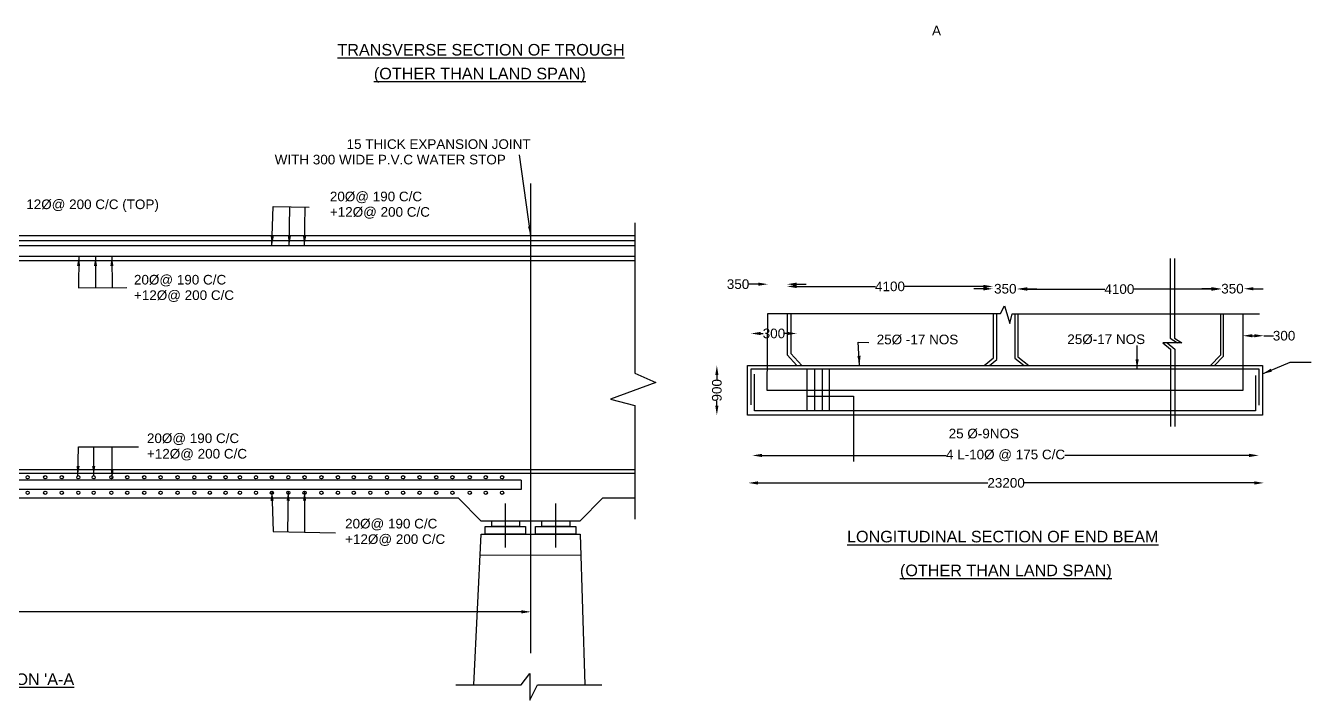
# Model space of a CAD drawing. Header units: millimetres. Extents: x 1802285 to 1820054, y 5576216 to 5591887.
# Drawn here: x 1806522 to 1813191, y 5584422 to 5587921 of the extents above; entities that cross this region are included whole.
import ezdxf

# ---------------------------------------------------------------- set-up
doc = ezdxf.new("R2010")
doc.units = ezdxf.units.MM
doc.header["$MEASUREMENT"] = 0
for name, color, linetype in [('DIMENSION', 7, 'Continuous'), ('DRAWING', 2, 'Continuous'), ('TEXT', 7, 'Continuous')]:
    doc.layers.add(name, color=color, linetype=linetype)
doc.styles.get("Standard").update_dxf_attribs({"font": 'arial.ttf', "height": 50})
doc.dimstyles.get("Standard").update_dxf_attribs({"dimtxt": 50, "dimasz": 50, "dimexe": 0.18, "dimexo": 0.0625, "dimgap": 0.09, "dimtad": 0, "dimdec": 0, "dimzin": 0, "dimdsep": 46, "dimtxsty": 'Standard', "dimcen": 0.09, "dimse1": 1, "dimse2": 1, "dimadec": 0, "dimazin": 0, "dimtfac": 1, "dimtdec": 0, "dimtofl": 0, "dimtmove": 0, "dimatfit": 3, "dimfxl": 1, "dimtolj": 1, "dimtzin": 0, "dimarcsym": 0})

# ---------------------------------------------------------------- blocks, each defined once
blk = doc.blocks.new('*D75')
at = {"layer": 'Defpoints', "color": 0, "transparency": 16777216}
for p in [(1803522.2, 5584880.7), (1803522.2, 5584880.7), (1809142.5, 5584880.7)]:
    blk.add_point(p, dxfattribs=at)
at = {"layer": 'DIMENSION', "color": 0, "lineweight": -2, "transparency": 16777216}
for p, q in [((1803572.2, 5584880.7), (1806240.6, 5584880.7)), ((1809092.5, 5584880.7), (1806424.1, 5584880.7))]:
    blk.add_line(p, q, dxfattribs=at)
at = {"layer": 'DIMENSION', "color": 0, "transparency": 16777216}
for points in [[(1803572.2, 5584889), (1803572.2, 5584872.3), (1803522.2, 5584880.7)], [(1809092.5, 5584889), (1809092.5, 5584872.3), (1809142.5, 5584880.7)]]:
    blk.add_solid(points, dxfattribs=at)
at = {"layer": 'DIMENSION', "color": 0, "transparency": 16777216, "insert": (1806332.3, 5584880.7), "char_height": 50, "attachment_point": 5}
blk.add_mtext('\\A1;18000', dxfattribs=at)
blk = doc.blocks.new('*D76')
at = {"layer": 'Defpoints', "color": 0, "transparency": 16777216}
for p in [(1810266, 5586158.7), (1810107.3, 5585901), (1810266, 5585901)]:
    blk.add_point(p, dxfattribs=at)
at = {"layer": 'DIMENSION', "color": 0, "lineweight": -2, "transparency": 16777216}
for p, q in [((1810107.3, 5586108.7), (1810107.3, 5586085.1)), ((1810107.3, 5585951), (1810107.3, 5585974.6))]:
    blk.add_line(p, q, dxfattribs=at)
at = {"layer": 'DIMENSION', "color": 0, "transparency": 16777216}
for points in [[(1810099, 5586108.7), (1810115.7, 5586108.7), (1810107.3, 5586158.7)], [(1810099, 5585951), (1810115.7, 5585951), (1810107.3, 5585901)]]:
    blk.add_solid(points, dxfattribs=at)
at = {"layer": 'DIMENSION', "color": 0, "transparency": 16777216, "insert": (1810107.3, 5586029.9), "char_height": 50, "attachment_point": 5, "rotation": 90}
blk.add_mtext('\\A1;900', dxfattribs=at)
blk = doc.blocks.new('*D77')
at = {"layer": 'Defpoints', "color": 0, "transparency": 16777216}
for p in [(1810284.6, 5586324.7), (1810284.6, 5586158.7), (1810522.2, 5586158.7)]:
    blk.add_point(p, dxfattribs=at)
at = {"layer": 'DIMENSION', "color": 0, "lineweight": -2, "transparency": 16777216}
for p, q in [((1810334.6, 5586324.7), (1810348.1, 5586324.7)), ((1810472.2, 5586324.7), (1810458.6, 5586324.7))]:
    blk.add_line(p, q, dxfattribs=at)
at = {"layer": 'DIMENSION', "color": 0, "transparency": 16777216}
for points in [[(1810334.6, 5586333), (1810334.6, 5586316.3), (1810284.6, 5586324.7)], [(1810472.2, 5586333), (1810472.2, 5586316.3), (1810522.2, 5586324.7)]]:
    blk.add_solid(points, dxfattribs=at)
at = {"layer": 'DIMENSION', "color": 0, "transparency": 16777216, "insert": (1810403.4, 5586324.7), "char_height": 50, "attachment_point": 5}
blk.add_mtext('\\A1;300', dxfattribs=at)
blk = doc.blocks.new('*D78')
at = {"layer": 'Defpoints', "color": 0, "transparency": 16777216}
for p in [(1810372.4, 5586580.4), (1810372.4, 5586429.2), (1810471.3, 5586428.1)]:
    blk.add_point(p, dxfattribs=at)
at = {"layer": 'DIMENSION', "color": 0, "lineweight": -2, "transparency": 16777216}
for p, q in [((1810322.4, 5586580.4), (1810272.4, 5586580.4)), ((1810521.3, 5586580.4), (1810571.3, 5586580.4))]:
    blk.add_line(p, q, dxfattribs=at)
at = {"layer": 'DIMENSION', "color": 0, "transparency": 16777216}
for points in [[(1810322.4, 5586588.7), (1810322.4, 5586572.1), (1810372.4, 5586580.4)], [(1810521.3, 5586588.7), (1810521.3, 5586572.1), (1810471.3, 5586580.4)]]:
    blk.add_solid(points, dxfattribs=at)
at = {"layer": 'DIMENSION', "color": 0, "transparency": 16777216, "insert": (1810217.2, 5586580.4), "char_height": 50, "attachment_point": 5}
blk.add_mtext('\\A1;350', dxfattribs=at)
blk = doc.blocks.new('*D79')
at = {"layer": 'Defpoints', "color": 0, "transparency": 16777216}
for p in [(1810471.3, 5586580.4), (1811539.7, 5586568.8), (1811539.7, 5586566.8)]:
    blk.add_point(p, dxfattribs=at)
at = {"layer": 'DIMENSION', "color": 0, "lineweight": -2, "transparency": 16777216}
for p, q in [((1810521.3, 5586568.8), (1810929.8, 5586568.8)), ((1811489.7, 5586568.8), (1811081.2, 5586568.8))]:
    blk.add_line(p, q, dxfattribs=at)
at = {"layer": 'DIMENSION', "color": 0, "transparency": 16777216}
for points in [[(1810521.3, 5586577.2), (1810521.3, 5586560.5), (1810471.3, 5586568.8)], [(1811489.7, 5586577.2), (1811489.7, 5586560.5), (1811539.7, 5586568.8)]]:
    blk.add_solid(points, dxfattribs=at)
at = {"layer": 'DIMENSION', "color": 0, "transparency": 16777216, "insert": (1811005.5, 5586568.8), "char_height": 50, "attachment_point": 5}
blk.add_mtext('\\A1;4100', dxfattribs=at)
blk = doc.blocks.new('*D80')
at = {"layer": 'Defpoints', "color": 0, "transparency": 16777216}
for p in [(1811539.7, 5586566.8), (1811667.7, 5586560.6), (1811667.7, 5586556.5)]:
    blk.add_point(p, dxfattribs=at)
at = {"layer": 'DIMENSION', "color": 0, "lineweight": -2, "transparency": 16777216}
for p, q in [((1811489.7, 5586556.5), (1811439.7, 5586556.5)), ((1811717.7, 5586556.5), (1811767.7, 5586556.5))]:
    blk.add_line(p, q, dxfattribs=at)
at = {"layer": 'DIMENSION', "color": 0, "transparency": 16777216}
for points in [[(1811489.7, 5586564.8), (1811489.7, 5586548.1), (1811539.7, 5586556.5)], [(1811717.7, 5586564.8), (1811717.7, 5586548.1), (1811667.7, 5586556.5)]]:
    blk.add_solid(points, dxfattribs=at)
at = {"layer": 'DIMENSION', "color": 0, "transparency": 16777216, "insert": (1811603.7, 5586556.5), "char_height": 50, "attachment_point": 5}
blk.add_mtext('\\A1;350', dxfattribs=at)
blk = doc.blocks.new('*D81')
at = {"layer": 'Defpoints', "color": 0, "transparency": 16777216}
for p in [(1811667.7, 5586556.5), (1812723.4, 5586554.8), (1812723.4, 5586554.8)]:
    blk.add_point(p, dxfattribs=at)
at = {"layer": 'DIMENSION', "color": 0, "lineweight": -2, "transparency": 16777216}
for p, q in [((1811717.7, 5586554.8), (1812119.8, 5586554.8)), ((1812673.4, 5586554.8), (1812271.2, 5586554.8))]:
    blk.add_line(p, q, dxfattribs=at)
at = {"layer": 'DIMENSION', "color": 0, "transparency": 16777216}
for points in [[(1811717.7, 5586563.2), (1811717.7, 5586546.5), (1811667.7, 5586554.8)], [(1812673.4, 5586563.2), (1812673.4, 5586546.5), (1812723.4, 5586554.8)]]:
    blk.add_solid(points, dxfattribs=at)
at = {"layer": 'DIMENSION', "color": 0, "transparency": 16777216, "insert": (1812195.5, 5586554.8), "char_height": 50, "attachment_point": 5}
blk.add_mtext('\\A1;4100', dxfattribs=at)
blk = doc.blocks.new('*D82')
at = {"layer": 'Defpoints', "color": 0, "transparency": 16777216}
for p in [(1812723.4, 5586554.8), (1812841, 5586558.9), (1812841, 5586556.9)]:
    blk.add_point(p, dxfattribs=at)
at = {"layer": 'DIMENSION', "color": 0, "lineweight": -2, "transparency": 16777216}
for p, q in [((1812673.4, 5586556.9), (1812623.4, 5586556.9)), ((1812891, 5586556.9), (1812941, 5586556.9))]:
    blk.add_line(p, q, dxfattribs=at)
at = {"layer": 'DIMENSION', "color": 0, "transparency": 16777216}
for points in [[(1812673.4, 5586565.2), (1812673.4, 5586548.5), (1812723.4, 5586556.9)], [(1812891, 5586565.2), (1812891, 5586548.5), (1812841, 5586556.9)]]:
    blk.add_solid(points, dxfattribs=at)
at = {"layer": 'DIMENSION', "color": 0, "transparency": 16777216, "insert": (1812782.2, 5586556.9), "char_height": 50, "attachment_point": 5}
blk.add_mtext('\\A1;350', dxfattribs=at)
blk = doc.blocks.new('*D83')
at = {"layer": 'Defpoints', "color": 0, "transparency": 16777216}
for p in [(1812836, 5586321), (1812944.8, 5586316.1), (1812944.8, 5586312.9)]:
    blk.add_point(p, dxfattribs=at)
at = {"layer": 'DIMENSION', "color": 0, "lineweight": -2, "transparency": 16777216}
for p, q in [((1812886, 5586312.9), (1812894.8, 5586312.9)), ((1812944.8, 5586312.9), (1812994.8, 5586312.9))]:
    blk.add_line(p, q, dxfattribs=at)
at = {"layer": 'DIMENSION', "color": 0, "transparency": 16777216}
for points in [[(1812886, 5586321.2), (1812886, 5586304.5), (1812836, 5586312.9)], [(1812894.8, 5586321.2), (1812894.8, 5586304.5), (1812944.8, 5586312.9)]]:
    blk.add_solid(points, dxfattribs=at)
at = {"layer": 'DIMENSION', "color": 0, "transparency": 16777216, "insert": (1813050, 5586312.9), "char_height": 50, "attachment_point": 5}
blk.add_mtext('\\A1;300', dxfattribs=at)
blk = doc.blocks.new('*D84')
at = {"layer": 'Defpoints', "color": 0, "transparency": 16777216}
for p in [(1810291, 5585692.1), (1810291, 5585680.5), (1812918.8, 5585665.9)]:
    blk.add_point(p, dxfattribs=at)
at = {"layer": 'DIMENSION', "color": 0, "lineweight": -2, "transparency": 16777216}
for p, q in [((1810341, 5585692.1), (1811297.5, 5585692.1)), ((1812868.8, 5585692.1), (1811912.4, 5585692.1))]:
    blk.add_line(p, q, dxfattribs=at)
at = {"layer": 'DIMENSION', "color": 0, "transparency": 16777216}
for points in [[(1810341, 5585700.4), (1810341, 5585683.8), (1810291, 5585692.1)], [(1812868.8, 5585700.4), (1812868.8, 5585683.8), (1812918.8, 5585692.1)]]:
    blk.add_solid(points, dxfattribs=at)
at = {"layer": 'DIMENSION', "color": 0, "transparency": 16777216, "insert": (1811604.9, 5585692.1), "char_height": 50, "attachment_point": 5}
blk.add_mtext('\\A1;4 L-10Ø @ 175 C/C', dxfattribs=at)
blk = doc.blocks.new('*D85')
at = {"layer": 'Defpoints', "color": 0, "transparency": 16777216}
for p in [(1810270.6, 5585549.4), (1810270.6, 5585534.8), (1812945.1, 5585540.6)]:
    blk.add_point(p, dxfattribs=at)
at = {"layer": 'DIMENSION', "color": 0, "lineweight": -2, "transparency": 16777216}
for p, q in [((1810320.6, 5585549.4), (1811513.3, 5585549.4)), ((1812895.1, 5585549.4), (1811702.3, 5585549.4))]:
    blk.add_line(p, q, dxfattribs=at)
at = {"layer": 'DIMENSION', "color": 0, "transparency": 16777216}
for points in [[(1810320.6, 5585557.7), (1810320.6, 5585541), (1810270.6, 5585549.4)], [(1812895.1, 5585557.7), (1812895.1, 5585541), (1812945.1, 5585549.4)]]:
    blk.add_solid(points, dxfattribs=at)
at = {"layer": 'DIMENSION', "color": 0, "transparency": 16777216, "insert": (1811607.8, 5585549.4), "char_height": 50, "attachment_point": 5}
blk.add_mtext('\\A1;23200', dxfattribs=at)

msp = doc.modelspace()

# ---------------------------------------------------------------- linework, layer by layer
at = {"layer": 'DRAWING', "color": 0}
for points in [[(1809142.5, 5584666.9), (1809142.5, 5587102.3)], [(1809682.3, 5586898.8), (1809682.3, 5586118), (1809790.6, 5586070.8), (1809555.8, 5585984.1), (1809682.3, 5585951.8), (1809682.3, 5585361.8)], [(1809682.3, 5586830.5), (1802955.9, 5586830.5)], [(1809682.3, 5586805.9), (1802955.9, 5586805.9)], [(1809682.3, 5586779.7), (1802955.9, 5586779.7)], [(1809682.3, 5586724.1), (1802955.9, 5586724.1)], [(1809682.3, 5586701.7), (1802955.9, 5586701.7)], [(1812459, 5586713.4), (1812459, 5586300.6), (1812496.7, 5586276.2), (1812420.7, 5586276.2), (1812461, 5586243.2), (1812461, 5585842.7)], [(1812481.9, 5586713.4), (1812481.9, 5586300.6), (1812519.5, 5586276.2), (1812443.6, 5586276.2), (1812483.9, 5586243.2), (1812483.9, 5585842.7)], [(1810372.4, 5586428.1), (1811578.4, 5586428.1), (1811599.3, 5586468.7), (1811626.4, 5586376.5), (1811638.8, 5586427.3), (1812922.2, 5586427.3)], [(1812836, 5586427.3), (1812836, 5586028.1), (1810368, 5586028.1), (1810372.4, 5586428.1)], [(1810471.3, 5586428.1), (1810471.3, 5586213.3), (1810522.2, 5586158.7)], [(1810490.7, 5586428.1), (1810490.7, 5586221), (1810548.8, 5586158.7)], [(1811494.5, 5586158.7), (1811543.3, 5586197.6), (1811543.3, 5586428.1)], [(1811521, 5586158.7), (1811559.8, 5586189.6), (1811559.8, 5586428.1)], [(1811653.8, 5586427.3), (1811653.8, 5586197.3), (1811701.2, 5586158.7)], [(1811668.9, 5586427.3), (1811668.9, 5586204.4), (1811725, 5586158.7)], [(1812719.4, 5586427.3), (1812719.4, 5586211.9), (1812668.1, 5586158.7)], [(1812734.5, 5586427.3), (1812734.5, 5586205.8), (1812689.1, 5586158.7)], [(1810284.6, 5585955.3), (1810284.6, 5586141), (1812919.2, 5586141), (1812919.2, 5585953.3)], [(1810573.4, 5586141), (1810573.4, 5585923.6)], [(1810613.1, 5586141), (1810613.1, 5585923.6)], [(1810652.9, 5586141), (1810652.9, 5585923.6)], [(1810690.3, 5586141), (1810690.3, 5585923.6)], [(1812901.7, 5586106.4), (1812901.7, 5585923.6), (1810303.1, 5585923.6), (1810303.1, 5586114.1)], [(1810573.4, 5585999.9), (1810815.5, 5585999.9), (1810815.5, 5585661)], [(1809682.3, 5585616.7), (1802955.9, 5585616.7)], [(1809682.3, 5585598.1), (1802955.9, 5585598.1)], [(1809091.3, 5585564.2), (1803568.2, 5585564.2)], [(1809091.3, 5585564.2), (1809091.3, 5585515.9)], [(1809091.3, 5585515.9), (1803568.2, 5585515.9)], [(1808767.5, 5585470.6), (1803895.3, 5585470.6)], [(1808767.5, 5585470.6), (1808882.5, 5585352.9), (1809398.3, 5585352.9), (1809514.8, 5585470.6)], [(1809682.3, 5585470.6), (1809514.8, 5585470.6)], [(1809011.4, 5585214.2), (1809011.4, 5585442)], [(1809271.8, 5585214.2), (1809271.8, 5585442)], [(1808845.7, 5584502.5), (1808885.2, 5585284.1), (1809398.7, 5585284.1), (1809422.9, 5584501.2)], [(1808879.8, 5585176.2), (1809402.1, 5585174.8)], [(1808752.5, 5584502.5), (1809092.2, 5584502.5), (1809136.3, 5584561.3), (1809136.3, 5584421.8), (1809176.4, 5584501.2), (1809511.2, 5584501.2)]]:
    msp.add_lwpolyline(points, dxfattribs=at)
for points in [[(1810266, 5586158.7), (1812937.8, 5586158.7), (1812937.8, 5585901), (1810266, 5585901)], [(1808939.1, 5585352.9), (1809083.7, 5585352.9), (1809083.7, 5585323.4), (1808939.1, 5585323.4)], [(1809199.5, 5585352.9), (1809344.1, 5585352.9), (1809344.1, 5585323.4), (1809199.5, 5585323.4)], [(1808905.5, 5585323.4), (1809114.7, 5585323.4), (1809114.7, 5585284.1), (1808905.5, 5585284.1)], [(1809165.9, 5585323.4), (1809375.1, 5585323.4), (1809375.1, 5585284.1), (1809165.9, 5585284.1)]]:
    msp.add_lwpolyline(points, close=True, dxfattribs=at)
for centre in [(1806531.6, 5585579.1), (1806622.8, 5585579.1), (1806708.8, 5585579.1), (1806794.6, 5585579.1), (1806874.3, 5585579.1), (1806965.9, 5585579.1), (1807048.4, 5585579.1), (1807136.6, 5585579.1), (1807221.4, 5585579.1), (1807309.6, 5585579.1), (1807396.3, 5585579.1), (1807476.9, 5585579.1), (1807558.3, 5585579.1), (1807633.1, 5585579.1), (1807716.2, 5585579.1), (1807798.5, 5585579.1), (1807884.1, 5585579.1), (1807968.5, 5585579.1), (1808055.8, 5585579.1), (1808141.5, 5585579.1), (1808223.7, 5585579.1), (1808309.4, 5585579.1), (1808396.2, 5585579.1), (1808479.3, 5585579.1), (1808564.9, 5585579.1), (1808651.4, 5585579.1), (1808735.4, 5585579.1), (1808825.5, 5585579.1), (1808908.5, 5585579.1), (1808993, 5585579.1), (1806531.6, 5585498.2), (1806622.8, 5585498.2), (1806708.8, 5585498.2), (1806794.6, 5585498.2), (1806874.3, 5585498.2), (1806965.9, 5585498.2), (1807048.4, 5585498.2), (1807136.6, 5585498.2), (1807221.4, 5585498.2), (1807309.6, 5585498.2), (1807396.3, 5585498.2), (1807476.9, 5585498.2), (1807558.3, 5585498.2), (1807633.1, 5585498.2), (1807716.2, 5585498.2), (1807798.5, 5585498.2), (1807884.1, 5585498.2), (1807968.5, 5585498.2), (1808055.8, 5585498.2), (1808141.5, 5585498.2), (1808223.7, 5585498.2), (1808309.4, 5585498.2), (1808396.2, 5585498.2), (1808479.3, 5585498.2), (1808564.9, 5585498.2), (1808651.4, 5585498.2), (1808735.4, 5585498.2), (1808825.5, 5585498.2), (1808908.5, 5585498.2), (1808993, 5585498.2)]:
    msp.add_circle(centre, 8.4, dxfattribs=at)

# ---------------------------------------------------------------- texts
at = {"layer": 'TEXT', "color": 0}
for s, height, p in [('A', 50, (1811223.7, 5587871.4)), ('%%UTRANSVERSE SECTION OF TROUGH', 60, (1808138.9, 5587766.7)), ('%%U(OTHER THAN LAND SPAN)', 60, (1808328.1, 5587643.2)), ('15 THICK EXPANSION JOINT ', 50, (1808186.3, 5587282.2)), ('WITH 300 WIDE P.V.C WATER STOP', 50, (1807813.3, 5587201.9)), ('20Ø@ 190 C/C', 50, (1808099.6, 5587010.6)), ('12Ø@ 200 C/C (TOP)', 50, (1806524.6, 5586969.9)), ('+12Ø@ 200 C/C', 50, (1808099.6, 5586930.3)), ('20Ø@ 190 C/C', 50, (1807083.3, 5586578.7)), ('+12Ø@ 200 C/C', 50, (1807083.3, 5586498.4)), ('25Ø -17 NOS', 50, (1810936.6, 5586268.7)), ('25Ø-17 NOS', 50, (1811925.4, 5586269.9)), ('20Ø@ 190 C/C', 50, (1807150.6, 5585756.2)), ('25 Ø-9NOS', 50, (1811309.9, 5585780.6)), ('+12Ø@ 200 C/C', 50, (1807150.6, 5585675.9)), ('20Ø@ 190 C/C', 50, (1808178.7, 5585313.2)), ('+12Ø@ 200 C/C', 50, (1808178.7, 5585232.8)), ('%%ULONGITUDINAL SECTION OF END BEAM', 60, (1810782.5, 5585241.1)), ('%%U(OTHER THAN LAND SPAN)', 60, (1811057.3, 5585065.7)), ("%%ULONGITUDINAL SECTION 'A-A", 60, (1805579, 5584501.2))]:
    msp.add_text(s, height=height, dxfattribs=at).set_placement(p)

# ---------------------------------------------------------------- dimensions: what is measured, and where the dimension line sits
at = {"layer": 'DIMENSION', "color": 0}
for base, p1, p2, text, picture, middle in [((1810372.4, 5586580.4), (1810471.3, 5586428.1), (1810372.4, 5586429.2), '350', '*D78', (1810217.2, 5586580.4)), ((1811539.7, 5586568.8), (1810471.3, 5586580.4), (1811539.7, 5586566.8), '4100', '*D79', (1811005.5, 5586568.8)), ((1811667.7, 5586556.5), (1811539.7, 5586566.8), (1811667.7, 5586560.6), '350', '*D80', (1811603.7, 5586556.5)), ((1812723.4, 5586554.8), (1811667.7, 5586556.5), (1812723.4, 5586554.8), '4100', '*D81', (1812195.5, 5586554.8)), ((1812841, 5586556.9), (1812723.4, 5586554.8), (1812841, 5586558.9), '350', '*D82', (1812782.2, 5586556.9)), ((1810284.6, 5586324.7), (1810522.2, 5586158.7), (1810284.6, 5586158.7), '300', '*D77', (1810403.4, 5586324.7)), ((1812944.8, 5586312.9), (1812836, 5586321), (1812944.8, 5586316.1), '300', '*D83', (1813050, 5586312.9)), ((1810291, 5585692.1), (1812918.8, 5585665.9), (1810291, 5585680.5), '4 L-10Ø @ 175 C/C', '*D84', (1811604.9, 5585692.1)), ((1810270.6, 5585549.4), (1812945.1, 5585540.6), (1810270.6, 5585534.8), '23200', '*D85', (1811607.8, 5585549.4)), ((1803522.2, 5584880.7), (1809142.5, 5584880.7), (1803522.2, 5584880.7), '18000', '*D75', (1806332.3, 5584880.7))]:
    dim = msp.add_linear_dim(base=base, p1=p1, p2=p2, text=text, dimstyle='Standard', dxfattribs=at)
    dim.commit()
    dim.dimension.update_dxf_attribs({"geometry": picture, "text_midpoint": middle})
dim = msp.add_linear_dim(base=(1810107.3, 5585901), p1=(1810266, 5586158.7), p2=(1810266, 5585901), angle=90, text='900', dimstyle='Standard', dxfattribs=at)
dim.commit()
dim.dimension.update_dxf_attribs({"geometry": '*D76', "text_midpoint": (1810107.3, 5586029.9)})

# ---------------------------------------------------------------- leaders
for points in [[(1809142.5, 5586830.5), (1809082.6, 5587252)], [(1807799.4, 5586779.7), (1807805.2, 5586983.8), (1807993, 5586980.1)], [(1807888.5, 5586779.7), (1807892.5, 5586982.1)], [(1807967.4, 5586779.7), (1807971.4, 5586980.5)], [(1806796.7, 5586724.1), (1806794.8, 5586560.9), (1807046.2, 5586562.7)], [(1806883.5, 5586724.1), (1806884.6, 5586561.6)], [(1806968.4, 5586724.1), (1806969.6, 5586562.2)], [(1810847.3, 5586158.7), (1810841, 5586280.1), (1810895.4, 5586278)], [(1812287.2, 5586141), (1812288.2, 5586262.8)], [(1812937.8, 5586115), (1813082.4, 5586176.2), (1813191.1, 5586176.7)], [(1806792, 5585587.1), (1806796.2, 5585736.2), (1807107.5, 5585736.2)], [(1806874.3, 5585587.5), (1806874.3, 5585736.2)], [(1806970.2, 5585571.8), (1806970.2, 5585736.2)], [(1807798.5, 5585506.6), (1807805.5, 5585296.7), (1808129, 5585290.8)], [(1807884.1, 5585506.6), (1807880.3, 5585295.3)], [(1807968.5, 5585506.6), (1807967.2, 5585293.8)]]:
    msp.add_leader(points, dimstyle='Standard', override={"dimgap": 0.09, "dimtad": 0}, dxfattribs=at)

doc.saveas('drawing.dxf')
